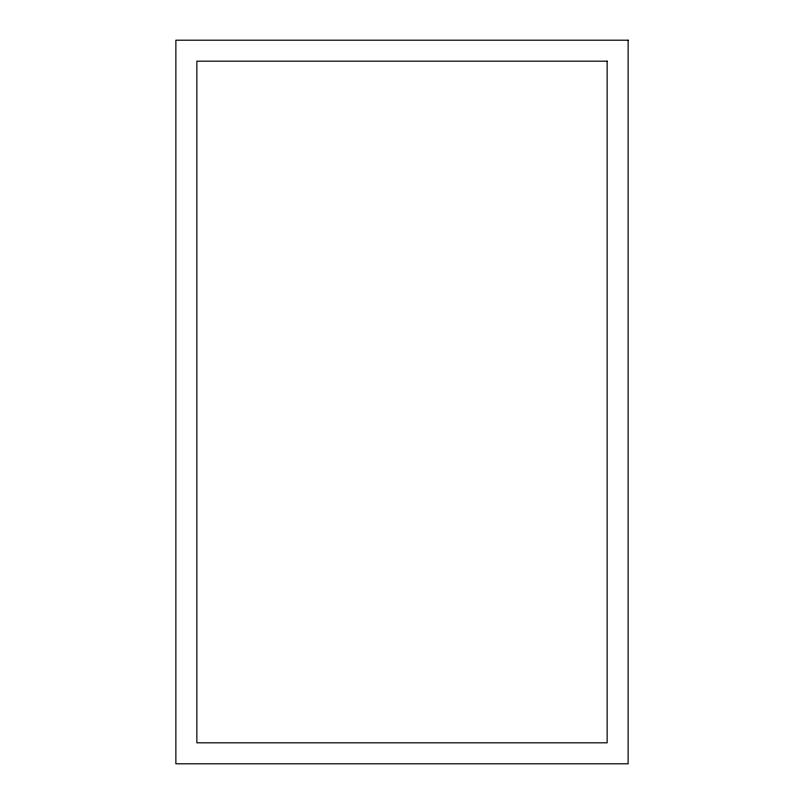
<?xml version="1.0" encoding="UTF-8"?>
<svg xmlns="http://www.w3.org/2000/svg" width="804" height="804" viewBox="0 0 804 804"><rect width="100%" height="100%" fill="white"/><g stroke="black" fill="none" stroke-linecap="round" stroke-linejoin="round"><path stroke-width="1.21" d="M628.125 40.2L175.875 40.2L175.875 763.8L628.125 763.8L628.125 40.2M607.141 61.184L196.859 61.184L196.859 742.816L607.141 742.816L607.141 61.184"/></g></svg>
